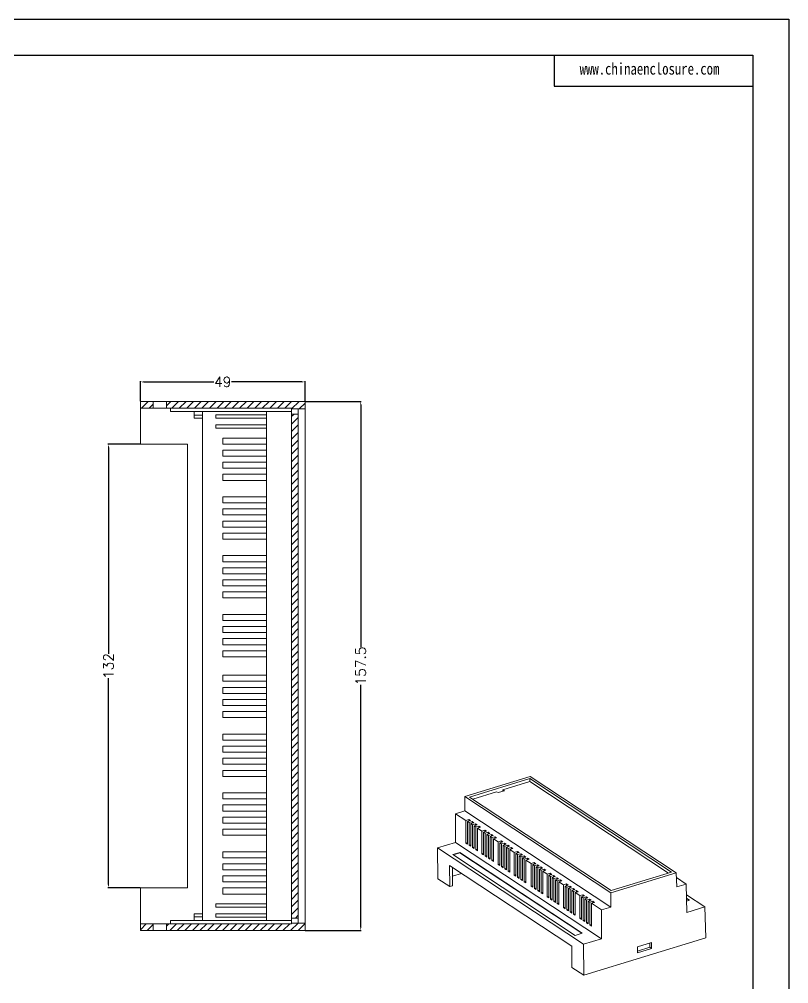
# Model space of a CAD drawing. Header units: inches. Extents: x 2395 to 4256, y 1126 to 1576.
# Drawn here: x 2799 to 3027.9, y 1289 to 1576 of the extents above; entities that cross this region are included whole.
import ezdxf

# ---------------------------------------------------------------- set-up
doc = ezdxf.new("R2010")
doc.units = ezdxf.units.IN
doc.header["$LTSCALE"] = 15
doc.layers.add('文字', color=81, linetype='Continuous')
doc.styles.get("Standard").update_dxf_attribs({"font": 'txt', "bigfont": 'gbcbig.shx'})
doc.styles.add('宋体', font='', dxfattribs={"width": 0.8, "height": 3.5})
doc.styles.get('宋体').set_extended_font_data('SimSun')
doc.dimstyles.new('3', dxfattribs={"dimtxt": 3, "dimasz": 1, "dimexe": 0.18, "dimexo": 0.0625, "dimgap": 0.09, "dimtad": 0, "dimdsep": 46, "dimtxsty": 'Standard', "dimcen": 1, "dimclrd": 3, "dimclre": 3, "dimadec": 0, "dimazin": 2, "dimtfac": 1, "dimtofl": 0, "dimtmove": 0, "dimatfit": 3, "dimfxl": 1, "dimtolj": 1, "dimtzin": 0, "dimarcsym": 0})
pattern_1 = [(45, (239.0654, 0), (-1.122532, 1.122532), [])]

# ---------------------------------------------------------------- blocks, each defined once
blk = doc.blocks.new('*D408')
at = {"color": 3, "lineweight": -2}
for p, q in [((2835.02, 1462.38), (2835.02, 1468.3)), ((2836.02, 1468.12), (2856.93, 1468.12)), ((2883.02, 1468.12), (2862.11, 1468.12)), ((2884.02, 1462.38), (2884.02, 1468.3))]:
    blk.add_line(p, q, dxfattribs=at)
at = {"color": 3}
for points in [[(2836.02, 1468.28), (2836.02, 1467.95), (2835.02, 1468.12)], [(2883.02, 1468.28), (2883.02, 1467.95), (2884.02, 1468.12)]]:
    blk.add_solid(points, dxfattribs=at)
at = {"layer": 'Defpoints', "color": 0}
for p in [(2884.02, 1468.12), (2835.02, 1462.31), (2884.02, 1462.31)]:
    blk.add_point(p, dxfattribs=at)
at = {"color": 0, "insert": (2859.52, 1468.12), "char_height": 3, "attachment_point": 5}
blk.add_mtext('\\A1;49', dxfattribs=at)
blk = doc.blocks.new('*D409')
at = {"color": 3, "lineweight": -2}
for p, q in [((2884.08, 1462.31), (2900.76, 1462.31)), ((2900.58, 1461.31), (2900.58, 1389.15)), ((2900.58, 1305.81), (2900.58, 1377.97)), ((2884.08, 1304.81), (2900.76, 1304.81))]:
    blk.add_line(p, q, dxfattribs=at)
at = {"color": 3}
for points in [[(2900.42, 1461.31), (2900.75, 1461.31), (2900.58, 1462.31)], [(2900.42, 1305.81), (2900.75, 1305.81), (2900.58, 1304.81)]]:
    blk.add_solid(points, dxfattribs=at)
at = {"layer": 'Defpoints', "color": 0}
for p in [(2884.02, 1462.31), (2900.58, 1462.31), (2884.02, 1304.81)]:
    blk.add_point(p, dxfattribs=at)
at = {"color": 0, "insert": (2900.58, 1383.56), "char_height": 3, "attachment_point": 5, "rotation": 90}
blk.add_mtext('\\A1;157.5', dxfattribs=at)
blk = doc.blocks.new('*D410')
at = {"color": 3, "lineweight": -2}
for p, q in [((2834.95, 1449.56), (2825.35, 1449.56)), ((2825.53, 1448.56), (2825.53, 1387.15)), ((2825.53, 1318.56), (2825.53, 1379.97)), ((2834.95, 1317.56), (2825.35, 1317.56))]:
    blk.add_line(p, q, dxfattribs=at)
at = {"color": 3}
for points in [[(2825.37, 1448.56), (2825.7, 1448.56), (2825.53, 1449.56)], [(2825.37, 1318.56), (2825.7, 1318.56), (2825.53, 1317.56)]]:
    blk.add_solid(points, dxfattribs=at)
at = {"layer": 'Defpoints', "color": 0}
for p in [(2835.02, 1449.56), (2825.53, 1317.56), (2835.02, 1317.56)]:
    blk.add_point(p, dxfattribs=at)
at = {"color": 0, "insert": (2825.53, 1383.56), "char_height": 3, "attachment_point": 5, "rotation": 90}
blk.add_mtext('\\A1;132', dxfattribs=at)

msp = doc.modelspace()

# ---------------------------------------------------------------- hatches: boundary and pattern name
at = {"linetype": 'Continuous', "lineweight": 0}
h = msp.add_hatch(dxfattribs=at)
h.set_pattern_fill('ANSI31', color=4, scale=0.5, style=0)
h.set_pattern_definition(pattern_1)
h.paths.add_polyline_path([(2835.015, 1462.314), (2835.015, 1460.314), (2838.815, 1460.314), (2838.815, 1462.314)], flags=0)
h = msp.add_hatch(dxfattribs=at)
h.set_pattern_fill('ANSI31', color=4, scale=0.5, style=0)
h.set_pattern_definition(pattern_1)
h.paths.add_polyline_path([(2880.015, 1460.314), (2880.015, 1460.064), (2884.015, 1460.064), (2884.015, 1462.314), (2842.815, 1462.314), (2842.815, 1460.314)], flags=0)
h = msp.add_hatch(dxfattribs=at)
h.set_pattern_fill('ANSI31', color=4, scale=0.5, style=0)
h.set_pattern_definition(pattern_1)
h.paths.add_polyline_path([(2882.015, 1458.564), (2880.015, 1458.564), (2880.015, 1308.564), (2882.015, 1308.564)], flags=0)
h = msp.add_hatch(dxfattribs=at)
h.set_pattern_fill('ANSI31', color=4, scale=0.5, style=0)
h.set_pattern_definition(pattern_1)
h.paths.add_polyline_path([(2838.815, 1304.814), (2838.815, 1306.814), (2835.015, 1306.814), (2835.015, 1304.814)], flags=0)
h = msp.add_hatch(dxfattribs=at)
h.set_pattern_fill('ANSI31', color=4, scale=0.5, style=0)
h.set_pattern_definition(pattern_1)
h.paths.add_polyline_path([(2884.015, 1307.064), (2880.015, 1307.064), (2880.015, 1306.814), (2842.815, 1306.814), (2842.815, 1304.814), (2884.015, 1304.814)], flags=0)

# ---------------------------------------------------------------- linework, layer by layer
for p, q in [((2395.36, 1576.032), (3027.92, 1576.032)), ((3027.92, 1576.032), (3027.92, 1128.767)), ((2411.728, 1565.383), (3017.271, 1565.383)), ((2958.109, 1565.383), (2958.109, 1556.139)), ((3017.271, 1565.383), (3017.271, 1139.416)), ((2958.109, 1556.139), (3017.271, 1556.139))]:
    msp.add_line(p, q)
at = {"color": 7, "linetype": 'Continuous', "lineweight": 15}
for p, q in [((2835.015, 1462.314), (2838.815, 1462.314)), ((2835.015, 1460.314), (2835.015, 1462.314)), ((2838.815, 1462.314), (2838.815, 1460.314)), ((2842.815, 1462.314), (2838.815, 1462.314)), ((2842.815, 1460.314), (2842.815, 1462.314)), ((2842.815, 1462.314), (2884.015, 1462.314)), ((2884.015, 1460.064), (2884.015, 1462.314)), ((2835.015, 1460.314), (2838.815, 1460.314)), ((2835.015, 1460.314), (2835.015, 1449.564)), ((2842.815, 1460.314), (2838.815, 1460.314)), ((2842.815, 1460.314), (2880.015, 1460.314)), ((2844.015, 1459.314), (2844.015, 1460.314)), ((2844.015, 1459.314), (2880.015, 1459.314)), ((2851.015, 1458.214), (2851.015, 1459.314)), ((2851.015, 1457.314), (2851.015, 1458.214)), ((2851.015, 1458.214), (2853.515, 1458.214)), ((2853.515, 1459.314), (2853.515, 1307.814)), ((2857.515, 1458.314), (2872.515, 1458.314)), ((2857.515, 1458.314), (2857.515, 1457.314)), ((2872.515, 1459.314), (2872.515, 1307.814)), ((2880.015, 1460.064), (2880.015, 1460.314)), ((2884.015, 1460.064), (2880.015, 1460.064)), ((2880.015, 1458.564), (2880.015, 1460.064)), ((2880.015, 1308.564), (2880.015, 1458.564)), ((2880.015, 1458.564), (2882.015, 1458.564)), ((2882.015, 1458.564), (2882.015, 1460.064)), ((2882.015, 1458.564), (2882.015, 1308.564)), ((2884.015, 1307.064), (2884.015, 1460.064)), ((2851.015, 1457.314), (2853.515, 1457.314)), ((2857.515, 1457.314), (2872.515, 1457.314)), ((2857.515, 1455.314), (2857.515, 1454.314)), ((2857.515, 1455.314), (2872.515, 1455.314)), ((2857.515, 1454.314), (2872.515, 1454.314)), ((2835.015, 1449.564), (2849.015, 1449.564)), ((2849.015, 1449.564), (2849.015, 1317.564)), ((2859.515, 1451.414), (2859.515, 1449.614)), ((2872.515, 1451.414), (2859.515, 1451.414)), ((2859.515, 1449.614), (2872.515, 1449.614)), ((2859.515, 1446.014), (2859.515, 1447.814)), ((2872.515, 1447.814), (2859.515, 1447.814)), ((2859.515, 1446.014), (2872.515, 1446.014)), ((2859.515, 1442.414), (2859.515, 1444.214)), ((2872.515, 1444.214), (2859.515, 1444.214)), ((2859.515, 1442.414), (2872.515, 1442.414)), ((2859.515, 1438.814), (2859.515, 1440.614)), ((2872.515, 1440.614), (2859.515, 1440.614)), ((2859.515, 1438.814), (2872.515, 1438.814)), ((2859.515, 1433.914), (2859.515, 1432.114)), ((2872.515, 1433.914), (2859.515, 1433.914)), ((2859.515, 1432.114), (2872.515, 1432.114)), ((2859.515, 1428.514), (2859.515, 1430.314)), ((2872.515, 1430.314), (2859.515, 1430.314)), ((2859.515, 1428.514), (2872.515, 1428.514)), ((2859.515, 1424.914), (2859.515, 1426.714)), ((2872.515, 1426.714), (2859.515, 1426.714)), ((2859.515, 1424.914), (2872.515, 1424.914)), ((2859.515, 1421.314), (2859.515, 1423.114)), ((2872.515, 1423.114), (2859.515, 1423.114)), ((2859.515, 1421.314), (2872.515, 1421.314)), ((2859.515, 1416.414), (2859.515, 1414.614)), ((2872.515, 1416.414), (2859.515, 1416.414)), ((2859.515, 1414.614), (2872.515, 1414.614)), ((2859.515, 1411.014), (2859.515, 1412.814)), ((2872.515, 1412.814), (2859.515, 1412.814)), ((2859.515, 1411.014), (2872.515, 1411.014)), ((2859.515, 1407.414), (2859.515, 1409.214)), ((2872.515, 1409.214), (2859.515, 1409.214)), ((2859.515, 1407.414), (2872.515, 1407.414)), ((2859.515, 1403.814), (2859.515, 1405.614)), ((2872.515, 1405.614), (2859.515, 1405.614)), ((2859.515, 1403.814), (2872.515, 1403.814)), ((2859.515, 1398.914), (2859.515, 1397.114)), ((2872.515, 1398.914), (2859.515, 1398.914)), ((2859.515, 1397.114), (2872.515, 1397.114)), ((2859.515, 1393.514), (2859.515, 1395.314)), ((2872.515, 1395.314), (2859.515, 1395.314)), ((2859.515, 1393.514), (2872.515, 1393.514)), ((2859.515, 1389.914), (2859.515, 1391.714)), ((2872.515, 1391.714), (2859.515, 1391.714)), ((2859.515, 1389.914), (2872.515, 1389.914)), ((2859.515, 1386.314), (2859.515, 1388.114)), ((2872.515, 1388.114), (2859.515, 1388.114)), ((2859.515, 1386.314), (2872.515, 1386.314)), ((2859.515, 1379.014), (2859.515, 1380.814)), ((2859.515, 1380.814), (2872.515, 1380.814)), ((2872.515, 1379.014), (2859.515, 1379.014)), ((2859.515, 1375.414), (2859.515, 1377.214)), ((2859.515, 1377.214), (2872.515, 1377.214)), ((2872.515, 1375.414), (2859.515, 1375.414)), ((2859.515, 1371.814), (2859.515, 1373.614)), ((2859.515, 1373.614), (2872.515, 1373.614)), ((2872.515, 1371.814), (2859.515, 1371.814)), ((2859.515, 1370.014), (2859.515, 1368.214)), ((2859.515, 1370.014), (2872.515, 1370.014)), ((2872.515, 1368.214), (2859.515, 1368.214)), ((2859.515, 1361.514), (2859.515, 1363.314)), ((2859.515, 1363.314), (2872.515, 1363.314)), ((2872.515, 1361.514), (2859.515, 1361.514)), ((2859.515, 1357.914), (2859.515, 1359.714)), ((2859.515, 1359.714), (2872.515, 1359.714)), ((2872.515, 1357.914), (2859.515, 1357.914)), ((2859.515, 1354.314), (2859.515, 1356.114)), ((2859.515, 1356.114), (2872.515, 1356.114)), ((2872.515, 1354.314), (2859.515, 1354.314)), ((2859.515, 1352.514), (2859.515, 1350.714)), ((2859.515, 1352.514), (2872.515, 1352.514)), ((2872.515, 1350.714), (2859.515, 1350.714)), ((2931.606, 1344.756), (2951.048, 1350.728)), ((2950.917, 1350.088), (2932.977, 1344.577)), ((2950.932, 1349.193), (2942.901, 1346.726)), ((2993.064, 1322.244), (2950.917, 1350.088)), ((2950.932, 1349.193), (2950.917, 1350.088)), ((2992.149, 1321.963), (2950.932, 1349.193)), ((2994.435, 1322.065), (2951.048, 1350.728)), ((2941.023, 1346.149), (2933.907, 1343.963)), ((2941.437, 1345.876), (2941.023, 1346.149)), ((2943.314, 1346.453), (2941.437, 1345.876)), ((2942.901, 1346.726), (2943.314, 1346.453)), ((2942.907, 1346.328), (2942.901, 1346.726)), ((2859.515, 1344.014), (2859.515, 1345.814)), ((2859.515, 1345.814), (2872.515, 1345.814)), ((2872.515, 1344.014), (2859.515, 1344.014)), ((2931.606, 1344.756), (2931.594, 1340.477)), ((2974.993, 1316.093), (2931.606, 1344.756)), ((2932.977, 1344.577), (2975.125, 1316.733)), ((2859.515, 1340.414), (2859.515, 1342.214)), ((2859.515, 1342.214), (2872.515, 1342.214)), ((2872.515, 1340.414), (2859.515, 1340.414)), ((2931.594, 1340.477), (2928.819, 1339.625)), ((2974.981, 1311.814), (2931.594, 1340.477)), ((2859.515, 1336.814), (2859.515, 1338.614)), ((2859.515, 1338.614), (2872.515, 1338.614)), ((2928.819, 1339.625), (2928.815, 1331.073)), ((2931.822, 1337.641), (2928.819, 1339.625)), ((2931.822, 1337.641), (2931.818, 1330.89)), ((2932.719, 1337.917), (2931.822, 1337.641)), ((2932.318, 1337.314), (2933.215, 1337.589)), ((2933.215, 1337.589), (2932.719, 1337.917)), ((2932.727, 1337.439), (2932.719, 1337.917)), ((2872.515, 1336.814), (2859.515, 1336.814)), ((2859.515, 1335.014), (2859.515, 1333.214)), ((2859.515, 1335.014), (2872.515, 1335.014)), ((2932.314, 1330.562), (2932.318, 1337.314)), ((2932.814, 1336.986), (2932.318, 1337.314)), ((2932.814, 1336.986), (2932.81, 1330.235)), ((2933.711, 1337.262), (2932.814, 1336.986)), ((2933.306, 1329.907), (2933.31, 1336.658)), ((2933.31, 1336.658), (2934.207, 1336.934)), ((2933.805, 1336.331), (2933.31, 1336.658)), ((2934.207, 1336.934), (2933.711, 1337.262)), ((2933.719, 1336.784), (2933.711, 1337.262)), ((2933.805, 1336.331), (2933.802, 1329.58)), ((2934.702, 1336.606), (2933.805, 1336.331)), ((2934.298, 1329.252), (2934.301, 1336.003)), ((2934.301, 1336.003), (2935.198, 1336.279)), ((2934.797, 1335.676), (2934.301, 1336.003)), ((2935.198, 1336.279), (2934.702, 1336.606)), ((2934.71, 1336.129), (2934.702, 1336.606)), ((2934.797, 1335.676), (2934.794, 1328.924)), ((2935.694, 1335.951), (2934.797, 1335.676)), ((2935.289, 1328.597), (2935.293, 1335.348)), ((2935.293, 1335.348), (2936.19, 1335.624)), ((2936.643, 1334.456), (2935.293, 1335.348)), ((2936.19, 1335.624), (2935.694, 1335.951)), ((2935.702, 1335.474), (2935.694, 1335.951)), ((2937.54, 1334.732), (2936.643, 1334.456)), ((2938.036, 1334.404), (2937.54, 1334.732)), ((2937.548, 1334.254), (2937.54, 1334.732)), ((2872.515, 1333.214), (2859.515, 1333.214)), ((2936.643, 1334.456), (2936.639, 1327.705)), ((2937.135, 1327.378), (2937.139, 1334.129)), ((2937.139, 1334.129), (2938.036, 1334.404)), ((2937.634, 1333.801), (2937.139, 1334.129)), ((2937.634, 1333.801), (2937.631, 1327.05)), ((2938.531, 1334.077), (2937.634, 1333.801)), ((2938.127, 1326.722), (2938.13, 1333.474)), ((2938.13, 1333.474), (2939.027, 1333.749)), ((2938.626, 1333.146), (2938.13, 1333.474)), ((2939.027, 1333.749), (2938.531, 1334.077)), ((2938.539, 1333.599), (2938.531, 1334.077)), ((2938.626, 1333.146), (2938.623, 1326.395)), ((2939.523, 1333.422), (2938.626, 1333.146)), ((2939.118, 1326.067), (2939.122, 1332.818)), ((2939.122, 1332.818), (2940.019, 1333.094)), ((2939.618, 1332.491), (2939.122, 1332.818)), ((2940.019, 1333.094), (2939.523, 1333.422)), ((2939.531, 1332.944), (2939.523, 1333.422)), ((2939.618, 1332.491), (2939.614, 1325.74)), ((2940.515, 1332.766), (2939.618, 1332.491)), ((2940.11, 1325.412), (2940.114, 1332.163)), ((2940.114, 1332.163), (2941.011, 1332.439)), ((2941.464, 1331.272), (2940.114, 1332.163)), ((2941.011, 1332.439), (2940.515, 1332.766)), ((2940.523, 1332.289), (2940.515, 1332.766)), ((2928.815, 1331.073), (2923.475, 1329.433)), ((2923.475, 1329.433), (2923.544, 1320.229)), ((2966.862, 1300.77), (2923.475, 1329.433)), ((2972.202, 1302.41), (2928.815, 1331.073)), ((2932.315, 1331.042), (2931.818, 1330.89)), ((2932.314, 1330.562), (2931.818, 1330.89)), ((2933.306, 1330.387), (2932.81, 1330.235)), ((2932.81, 1330.235), (2933.306, 1329.907)), ((2934.298, 1329.732), (2933.802, 1329.58)), ((2933.802, 1329.58), (2934.298, 1329.252)), ((2935.29, 1329.077), (2934.794, 1328.924)), ((2934.794, 1328.924), (2935.289, 1328.597)), ((2941.464, 1331.272), (2941.46, 1324.52)), ((2942.361, 1331.547), (2941.464, 1331.272)), ((2941.956, 1324.193), (2941.959, 1330.944)), ((2941.959, 1330.944), (2942.856, 1331.22)), ((2942.455, 1330.616), (2941.959, 1330.944)), ((2942.856, 1331.22), (2942.361, 1331.547)), ((2942.368, 1331.07), (2942.361, 1331.547)), ((2942.455, 1330.616), (2942.452, 1323.865)), ((2943.352, 1330.892), (2942.455, 1330.616)), ((2942.948, 1323.538), (2942.951, 1330.289)), ((2942.951, 1330.289), (2943.848, 1330.564)), ((2943.447, 1329.961), (2942.951, 1330.289)), ((2943.848, 1330.564), (2943.352, 1330.892)), ((2943.36, 1330.415), (2943.352, 1330.892)), ((2943.447, 1329.961), (2943.443, 1323.21)), ((2944.344, 1330.237), (2943.447, 1329.961)), ((2943.939, 1322.882), (2943.943, 1329.634)), ((2943.943, 1329.634), (2944.84, 1329.909)), ((2944.439, 1329.306), (2943.943, 1329.634)), ((2944.84, 1329.909), (2944.344, 1330.237)), ((2944.352, 1329.759), (2944.344, 1330.237)), ((2944.439, 1329.306), (2944.435, 1322.555)), ((2945.336, 1329.582), (2944.439, 1329.306)), ((2944.931, 1322.227), (2944.935, 1328.979)), ((2944.935, 1328.979), (2945.832, 1329.254)), ((2946.284, 1328.087), (2944.935, 1328.979)), ((2945.832, 1329.254), (2945.336, 1329.582)), ((2945.344, 1329.104), (2945.336, 1329.582)), ((2859.515, 1326.514), (2859.515, 1328.314)), ((2859.515, 1328.314), (2872.515, 1328.314)), ((2872.515, 1326.514), (2859.515, 1326.514)), ((2930.116, 1328.074), (2928.03, 1327.433)), ((2928.03, 1327.433), (2964.392, 1303.41)), ((2930.117, 1327.984), (2928.123, 1327.372)), ((2966.478, 1304.051), (2930.116, 1328.074)), ((2930.117, 1327.984), (2930.116, 1328.074)), ((2966.387, 1304.023), (2930.117, 1327.984)), ((2937.135, 1327.858), (2936.639, 1327.705)), ((2937.135, 1327.378), (2936.639, 1327.705)), ((2938.127, 1327.202), (2937.631, 1327.05)), ((2937.631, 1327.05), (2938.127, 1326.722)), ((2939.119, 1326.547), (2938.623, 1326.395)), ((2938.623, 1326.395), (2939.118, 1326.067)), ((2946.284, 1328.087), (2946.281, 1321.336)), ((2947.181, 1328.362), (2946.284, 1328.087)), ((2946.777, 1321.008), (2946.78, 1327.759)), ((2946.78, 1327.759), (2947.677, 1328.035)), ((2947.276, 1327.432), (2946.78, 1327.759)), ((2947.677, 1328.035), (2947.181, 1328.362)), ((2947.189, 1327.885), (2947.181, 1328.362)), ((2947.276, 1327.432), (2947.272, 1320.68)), ((2948.173, 1327.707), (2947.276, 1327.432)), ((2947.768, 1320.353), (2947.772, 1327.104)), ((2947.772, 1327.104), (2948.669, 1327.38)), ((2948.268, 1326.776), (2947.772, 1327.104)), ((2948.669, 1327.38), (2948.173, 1327.707)), ((2948.181, 1327.23), (2948.173, 1327.707)), ((2948.268, 1326.776), (2948.264, 1320.025)), ((2949.165, 1327.052), (2948.268, 1326.776)), ((2948.76, 1319.698), (2948.764, 1326.449)), ((2948.764, 1326.449), (2949.661, 1326.724)), ((2949.259, 1326.121), (2948.764, 1326.449)), ((2949.661, 1326.724), (2949.165, 1327.052)), ((2949.173, 1326.575), (2949.165, 1327.052)), ((2949.259, 1326.121), (2949.256, 1319.37)), ((2950.156, 1326.397), (2949.259, 1326.121)), ((2949.755, 1325.794), (2950.652, 1326.069)), ((2950.652, 1326.069), (2950.156, 1326.397)), ((2950.164, 1325.919), (2950.156, 1326.397)), ((2859.515, 1322.914), (2859.515, 1324.714)), ((2859.515, 1324.714), (2872.515, 1324.714)), ((2963.371, 1300.172), (2927.009, 1324.194)), ((2927.009, 1324.194), (2927.056, 1317.909)), ((2927.849, 1323.639), (2927.891, 1318.165)), ((2940.11, 1325.892), (2939.614, 1325.74)), ((2939.614, 1325.74), (2940.11, 1325.412)), ((2941.956, 1324.673), (2941.46, 1324.52)), ((2941.956, 1324.193), (2941.46, 1324.52)), ((2942.948, 1324.018), (2942.452, 1323.865)), ((2942.452, 1323.865), (2942.948, 1323.538)), ((2943.939, 1323.362), (2943.443, 1323.21)), ((2943.443, 1323.21), (2943.939, 1322.882)), ((2949.752, 1319.042), (2949.755, 1325.794)), ((2951.27, 1324.793), (2949.755, 1325.794)), ((2951.267, 1318.042), (2951.27, 1324.793)), ((2951.27, 1324.793), (2952.167, 1325.068)), ((2951.766, 1324.465), (2951.763, 1317.714)), ((2952.663, 1324.741), (2951.766, 1324.465)), ((2952.262, 1324.138), (2951.766, 1324.465)), ((2952.167, 1325.068), (2952.663, 1324.741)), ((2952.175, 1324.591), (2952.167, 1325.068)), ((2952.259, 1317.386), (2952.262, 1324.138)), ((2952.262, 1324.138), (2953.159, 1324.413)), ((2952.758, 1323.81), (2952.754, 1317.059)), ((2953.655, 1324.086), (2952.758, 1323.81)), ((2953.254, 1323.482), (2952.758, 1323.81)), ((2953.159, 1324.413), (2953.655, 1324.086)), ((2953.167, 1323.936), (2953.159, 1324.413)), ((2953.25, 1316.731), (2953.254, 1323.482)), ((2953.254, 1323.482), (2954.151, 1323.758)), ((2953.75, 1323.155), (2953.746, 1316.404)), ((2954.647, 1323.43), (2953.75, 1323.155)), ((2954.245, 1322.827), (2953.75, 1323.155)), ((2954.151, 1323.758), (2954.647, 1323.43)), ((2954.159, 1323.281), (2954.151, 1323.758)), ((2872.515, 1322.914), (2859.515, 1322.914)), ((2859.515, 1319.314), (2859.515, 1321.114)), ((2859.515, 1321.114), (2872.515, 1321.114)), ((2927.869, 1321.024), (2930.557, 1321.85)), ((2944.931, 1322.707), (2944.435, 1322.555)), ((2944.435, 1322.555), (2944.931, 1322.227)), ((2946.777, 1321.488), (2946.281, 1321.336)), ((2946.777, 1321.008), (2946.281, 1321.336)), ((2947.769, 1320.833), (2947.272, 1320.68)), ((2947.272, 1320.68), (2947.768, 1320.353)), ((2954.242, 1316.076), (2954.245, 1322.827)), ((2954.245, 1322.827), (2955.142, 1323.103)), ((2954.741, 1322.5), (2954.738, 1315.748)), ((2955.638, 1322.775), (2954.741, 1322.5)), ((2956.091, 1321.608), (2954.741, 1322.5)), ((2955.142, 1323.103), (2955.638, 1322.775)), ((2955.15, 1322.625), (2955.142, 1323.103)), ((2956.088, 1314.857), (2956.091, 1321.608)), ((2956.091, 1321.608), (2956.988, 1321.883)), ((2956.587, 1321.28), (2956.583, 1314.529)), ((2957.484, 1321.556), (2956.587, 1321.28)), ((2957.083, 1320.953), (2956.587, 1321.28)), ((2956.988, 1321.883), (2957.484, 1321.556)), ((2956.996, 1321.406), (2956.988, 1321.883)), ((2957.079, 1314.202), (2957.083, 1320.953)), ((2957.083, 1320.953), (2957.98, 1321.228)), ((2957.579, 1320.625), (2957.575, 1313.874)), ((2958.476, 1320.901), (2957.579, 1320.625)), ((2958.075, 1320.298), (2957.579, 1320.625)), ((2957.98, 1321.228), (2958.476, 1320.901)), ((2957.988, 1320.751), (2957.98, 1321.228)), ((2958.071, 1313.546), (2958.075, 1320.298)), ((2958.075, 1320.298), (2958.972, 1320.573)), ((2958.972, 1320.573), (2959.467, 1320.246)), ((2958.979, 1320.096), (2958.972, 1320.573)), ((2994.435, 1322.065), (2974.993, 1316.093)), ((2975.125, 1316.733), (2993.064, 1322.244)), ((2994.589, 1317.837), (2994.435, 1322.065)), ((2997.364, 1318.689), (2994.489, 1320.589)), ((2849.015, 1317.564), (2835.015, 1317.564)), ((2835.015, 1317.564), (2835.015, 1306.814)), ((2872.515, 1319.314), (2859.515, 1319.314)), ((2859.515, 1317.514), (2859.515, 1315.714)), ((2859.515, 1317.514), (2872.515, 1317.514)), ((2927.056, 1317.909), (2923.544, 1320.229)), ((2927.056, 1317.909), (2927.891, 1318.165)), ((2948.76, 1320.178), (2948.264, 1320.025)), ((2948.264, 1320.025), (2948.76, 1319.698)), ((2949.752, 1319.522), (2949.256, 1319.37)), ((2949.256, 1319.37), (2949.752, 1319.042)), ((2951.267, 1318.042), (2951.763, 1318.194)), ((2951.267, 1318.042), (2951.763, 1317.714)), ((2952.259, 1317.386), (2952.755, 1317.539)), ((2952.259, 1317.386), (2952.754, 1317.059)), ((2958.57, 1319.97), (2958.567, 1313.219)), ((2959.467, 1320.246), (2958.57, 1319.97)), ((2959.066, 1319.642), (2958.57, 1319.97)), ((2959.063, 1312.891), (2959.066, 1319.642)), ((2959.066, 1319.642), (2959.963, 1319.918)), ((2959.562, 1319.315), (2959.559, 1312.564)), ((2960.459, 1319.59), (2959.562, 1319.315)), ((2960.912, 1318.423), (2959.562, 1319.315)), ((2959.963, 1319.918), (2960.459, 1319.59)), ((2959.971, 1319.441), (2959.963, 1319.918)), ((2960.908, 1311.672), (2960.912, 1318.423)), ((2960.912, 1318.423), (2961.809, 1318.699)), ((2961.408, 1318.096), (2961.404, 1311.344)), ((2962.305, 1318.371), (2961.408, 1318.096)), ((2961.904, 1317.768), (2961.408, 1318.096)), ((2961.809, 1318.699), (2962.305, 1318.371)), ((2961.817, 1318.221), (2961.809, 1318.699)), ((2961.9, 1311.017), (2961.904, 1317.768)), ((2961.904, 1317.768), (2962.801, 1318.044)), ((2962.399, 1317.44), (2962.396, 1310.689)), ((2963.296, 1317.716), (2962.399, 1317.44)), ((2962.895, 1317.113), (2962.399, 1317.44)), ((2962.801, 1318.044), (2963.296, 1317.716)), ((2962.809, 1317.566), (2962.801, 1318.044)), ((2962.895, 1317.113), (2963.792, 1317.388)), ((2963.792, 1317.388), (2964.288, 1317.061)), ((2963.8, 1316.911), (2963.792, 1317.388)), ((2997.364, 1318.689), (2994.589, 1317.837)), ((2997.651, 1310.227), (2997.364, 1318.689)), ((2872.515, 1315.714), (2859.515, 1315.714)), ((2953.25, 1316.731), (2953.746, 1316.884)), ((2953.25, 1316.731), (2953.746, 1316.404)), ((2954.242, 1316.076), (2954.738, 1316.228)), ((2954.738, 1315.748), (2954.242, 1316.076)), ((2956.088, 1314.857), (2956.584, 1315.009)), ((2956.088, 1314.857), (2956.583, 1314.529)), ((2962.892, 1310.362), (2962.895, 1317.113)), ((2963.391, 1316.785), (2963.388, 1310.034)), ((2964.288, 1317.061), (2963.391, 1316.785)), ((2963.887, 1316.458), (2963.391, 1316.785)), ((2963.883, 1309.706), (2963.887, 1316.458)), ((2963.887, 1316.458), (2964.784, 1316.733)), ((2964.383, 1316.13), (2964.379, 1309.379)), ((2965.28, 1316.406), (2964.383, 1316.13)), ((2965.733, 1315.238), (2964.383, 1316.13)), ((2964.784, 1316.733), (2965.28, 1316.406)), ((2964.792, 1316.256), (2964.784, 1316.733)), ((2965.729, 1308.487), (2965.733, 1315.238)), ((2965.733, 1315.238), (2966.63, 1315.514)), ((2966.229, 1314.911), (2966.225, 1308.159)), ((2967.126, 1315.186), (2966.229, 1314.911)), ((2966.724, 1314.583), (2966.229, 1314.911)), ((2966.63, 1315.514), (2967.126, 1315.186)), ((2966.638, 1315.036), (2966.63, 1315.514)), ((2966.721, 1307.832), (2966.724, 1314.583)), ((2966.724, 1314.583), (2967.621, 1314.859)), ((2968.117, 1314.531), (2967.22, 1314.256)), ((2967.621, 1314.859), (2968.117, 1314.531)), ((2967.629, 1314.381), (2967.621, 1314.859)), ((2974.981, 1311.814), (2974.993, 1316.093)), ((3002.991, 1311.868), (2997.472, 1315.515)), ((2857.515, 1311.814), (2857.515, 1312.814)), ((2857.515, 1312.814), (2872.515, 1312.814)), ((2857.515, 1311.814), (2872.515, 1311.814)), ((2957.079, 1314.202), (2957.575, 1314.354)), ((2957.079, 1314.202), (2957.575, 1313.874)), ((2958.071, 1313.546), (2958.567, 1313.699)), ((2958.071, 1313.546), (2958.567, 1313.219)), ((2959.063, 1312.891), (2959.559, 1313.044)), ((2959.559, 1312.564), (2959.063, 1312.891)), ((2960.908, 1311.672), (2961.404, 1311.824)), ((2960.908, 1311.672), (2961.404, 1311.344)), ((2967.22, 1314.256), (2967.217, 1307.504)), ((2967.716, 1313.928), (2967.22, 1314.256)), ((2967.713, 1307.177), (2967.716, 1313.928)), ((2967.716, 1313.928), (2968.613, 1314.204)), ((2968.212, 1313.6), (2968.208, 1306.849)), ((2969.109, 1313.876), (2968.212, 1313.6)), ((2968.708, 1313.273), (2968.212, 1313.6)), ((2968.613, 1314.204), (2969.109, 1313.876)), ((2968.621, 1313.726), (2968.613, 1314.204)), ((2968.704, 1306.522), (2968.708, 1313.273)), ((2968.708, 1313.273), (2969.605, 1313.548)), ((2969.204, 1312.945), (2969.2, 1306.194)), ((2970.101, 1313.221), (2969.204, 1312.945)), ((2972.206, 1310.962), (2969.204, 1312.945)), ((2969.605, 1313.548), (2970.101, 1313.221)), ((2969.613, 1313.071), (2969.605, 1313.548)), ((2972.206, 1310.962), (2974.981, 1311.814)), ((2997.507, 1314.482), (2998.436, 1313.868)), ((2997.51, 1314.391), (2998.345, 1313.84)), ((2998.436, 1313.868), (2997.537, 1313.592)), ((3002.991, 1311.868), (2997.651, 1310.227)), ((3003.228, 1302.715), (3002.991, 1311.868)), ((2853.515, 1309.814), (2851.015, 1309.814)), ((2851.015, 1308.914), (2851.015, 1309.814)), ((2853.515, 1308.914), (2851.015, 1308.914)), ((2851.015, 1308.914), (2851.015, 1307.814)), ((2857.515, 1308.814), (2857.515, 1309.814)), ((2857.515, 1309.814), (2872.515, 1309.814)), ((2857.515, 1308.814), (2872.515, 1308.814)), ((2961.9, 1311.017), (2962.396, 1311.169)), ((2961.9, 1311.017), (2962.396, 1310.689)), ((2962.892, 1310.362), (2963.388, 1310.514)), ((2962.892, 1310.362), (2963.388, 1310.034)), ((2963.883, 1309.706), (2964.38, 1309.859)), ((2964.379, 1309.379), (2963.883, 1309.706)), ((2972.202, 1302.41), (2972.206, 1310.962)), ((2835.015, 1304.814), (2835.015, 1306.814)), ((2838.815, 1306.814), (2835.015, 1306.814)), ((2838.815, 1306.814), (2838.815, 1304.814)), ((2838.815, 1306.814), (2842.815, 1306.814)), ((2842.815, 1304.814), (2842.815, 1306.814)), ((2880.015, 1306.814), (2842.815, 1306.814)), ((2844.015, 1307.814), (2844.015, 1306.814)), ((2844.015, 1307.814), (2880.015, 1307.814)), ((2880.015, 1308.564), (2882.015, 1308.564)), ((2880.015, 1308.564), (2880.015, 1307.064)), ((2880.015, 1306.814), (2880.015, 1307.064)), ((2880.015, 1307.064), (2884.015, 1307.064)), ((2882.015, 1308.564), (2882.015, 1307.064)), ((2884.015, 1304.814), (2884.015, 1307.064)), ((2965.729, 1308.487), (2966.225, 1308.639)), ((2965.729, 1308.487), (2966.225, 1308.159)), ((2966.721, 1307.832), (2967.217, 1307.984)), ((2966.721, 1307.832), (2967.217, 1307.504)), ((2967.713, 1307.177), (2968.209, 1307.329)), ((2967.713, 1307.177), (2968.208, 1306.849)), ((2968.704, 1306.522), (2969.2, 1306.674)), ((2969.2, 1306.194), (2968.704, 1306.522)), ((2838.815, 1304.814), (2835.015, 1304.814)), ((2838.815, 1304.814), (2842.815, 1304.814)), ((2884.015, 1304.814), (2842.815, 1304.814)), ((2964.392, 1303.41), (2966.478, 1304.051)), ((2963.418, 1293.886), (2963.371, 1300.172)), ((2966.862, 1300.77), (2972.202, 1302.41)), ((2966.931, 1291.566), (2966.862, 1300.77)), ((3003.228, 1302.715), (2966.931, 1291.566)), ((2987.107, 1301.273), (2982.935, 1299.992)), ((2986.586, 1299.847), (2986.565, 1301.107)), ((2987.137, 1299.483), (2987.107, 1301.273)), ((2982.935, 1299.992), (2982.965, 1298.201)), ((2982.956, 1298.731), (2986.586, 1299.847)), ((2982.965, 1298.201), (2987.137, 1299.483)), ((2986.586, 1299.847), (2987.137, 1299.483)), ((2966.931, 1291.566), (2963.418, 1293.886))]:
    msp.add_line(p, q, dxfattribs=at)

# ---------------------------------------------------------------- texts
at = {"layer": '文字', "color": 0, "insert": (2965.731, 1563.041), "char_height": 3.47084, "width": 60.97933, "attachment_point": 1, "style": '宋体'}
msp.add_mtext('www.chinaenclosure.com', dxfattribs=at)

# ---------------------------------------------------------------- dimensions: what is measured, and where the dimension line sits
dim = msp.add_linear_dim(base=(2884.015, 1468.115), p1=(2835.015, 1462.314), p2=(2884.015, 1462.314), dimstyle='3')
dim.commit()
dim.dimension.update_dxf_attribs({"geometry": '*D408', "text_midpoint": (2859.515, 1468.115)})
for base, p1, p2, picture, middle in [((2900.584, 1462.314), (2884.015, 1304.814), (2884.015, 1462.314), '*D409', (2900.584, 1383.564)), ((2825.534, 1317.564), (2835.015, 1449.564), (2835.015, 1317.564), '*D410', (2825.534, 1383.564))]:
    dim = msp.add_linear_dim(base=base, p1=p1, p2=p2, angle=90, dimstyle='3')
    dim.commit()
    dim.dimension.update_dxf_attribs({"geometry": picture, "text_midpoint": middle})

doc.saveas('drawing.dxf')
